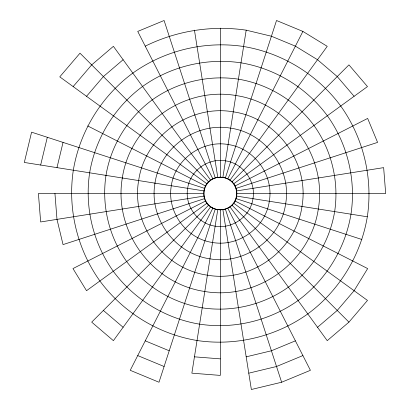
<?xml version="1.0" encoding="UTF-8"?>
<svg xmlns="http://www.w3.org/2000/svg" width="410" height="410" viewBox="0 0 410 410"><rect width="100%" height="100%" fill="white"/><g stroke="black" fill="none" stroke-linecap="round" stroke-linejoin="round"><path stroke-width="0.61" d="M203.78 193.499C203.873 171.846 236.76 171.846 236.852 193.499C236.76 215.158 203.873 215.158 203.78 193.499L38.412 193.499L40.651 221.959L203.98 196.088M367.314 216.782C373.146 178.14 363.465 137.806 340.72 106.021C317.519 74.569 282.152 52.895 243.596 46.504C204.954 40.667 164.62 50.353 132.835 73.093C101.383 96.294 79.709 131.661 73.318 170.222C67.481 208.864 77.167 249.198 99.907 280.983C123.108 312.435 158.475 334.109 197.031 340.5C235.678 346.332 276.012 336.651 307.797 313.906C339.249 290.705 360.918 255.343 367.314 216.782L236.647 196.088M217.73 209.833L191.859 373.167L220.313 375.406L220.313 210.038M222.902 177.166L246.184 30.171C211.826 25.138 176.361 30.755 145.237 46.156M40.651 165.046L47.314 137.288M56.985 167.634L63.043 142.398M215.204 209.228L158.993 382.233L130.226 370.312L212.805 208.234M225.423 177.776L276.524 20.5L302.898 31.421L327.236 46.335L230.036 180.123M227.822 178.765L302.898 31.421M210.596 206.881L113.396 340.664L91.691 322.127L208.623 205.195M73.149 86.582L91.691 64.877L113.396 46.335L210.596 180.123M86.53 96.299L103.381 76.567L123.113 59.716M230.036 206.881L327.236 340.664L348.941 322.127L367.478 300.422L233.695 203.222M232.009 181.809L348.941 64.877L367.478 86.582L233.695 183.782M317.514 327.288L337.245 310.437L354.102 290.7L367.657 268.576L235.048 201.008M206.937 203.222L86.53 290.7L72.97 268.576L205.579 201.008M235.048 185.996L367.657 118.428L377.589 142.398L236.042 188.39M295.39 340.843L271.415 350.776L246.184 356.833M302.898 355.578L276.524 366.504L248.773 373.167M222.902 209.833L251.361 389.5L281.639 382.233L310.406 370.312L227.822 208.234M204.59 198.614L63.043 244.601L56.985 219.37L54.945 193.499M236.647 190.916L383.647 167.634L385.682 193.499L236.852 193.499M194.448 356.833L220.313 358.868M203.98 190.916L24.318 162.457L31.585 132.179L204.59 188.39M246.184 30.171L271.415 36.229L295.39 46.156L317.514 59.716L337.245 76.567L354.102 96.299M236.042 198.614L361.861 239.491M145.237 340.843L169.212 350.776M137.734 355.578L164.102 366.504M87.704 125.931L205.579 185.996M206.937 183.782L59.773 76.86L79.996 53.182L208.623 181.809M103.381 310.437L123.113 327.288M232.009 205.195L348.941 322.127M212.805 178.765L137.734 31.421L164.102 20.5L215.204 177.776M225.423 209.228L281.639 382.233M194.448 30.171L217.73 177.166M220.313 28.136L220.313 176.966M89.652 172.805C84.465 207.158 93.07 243.007 113.288 271.261C133.911 299.218 165.348 318.483 199.619 324.166C233.972 329.353 269.821 320.743 298.075 300.53C326.032 279.907 345.297 248.47 350.981 214.199C356.167 179.846 347.557 143.992 327.344 115.743C306.721 87.786 275.284 68.521 241.008 62.838C206.66 57.651 170.806 66.256 142.557 86.474C114.6 107.097 95.335 138.534 89.652 172.805M105.985 175.393C101.444 205.451 108.978 236.821 126.664 261.544C144.709 286.006 172.22 302.862 202.207 307.833C232.265 312.374 263.635 304.84 288.358 287.154C312.82 269.109 329.676 241.598 334.647 211.611C339.183 181.553 331.654 150.183 313.963 125.46C295.917 100.998 268.412 84.142 238.425 79.171C208.367 74.63 176.997 82.164 152.274 99.85C127.812 117.895 110.956 145.406 105.985 175.393M122.318 177.981C113.309 230.722 151.849 283.766 204.795 291.5C257.536 300.504 310.58 261.964 318.314 209.023C327.318 156.282 288.778 103.238 235.837 95.504C183.096 86.495 130.047 125.035 122.318 177.981M138.652 180.569C130.908 224.096 163.59 269.078 207.383 275.166C250.91 282.91 295.892 250.223 301.98 206.435C309.719 162.908 277.037 117.926 233.249 111.838C189.722 104.094 144.74 136.776 138.652 180.569M154.98 183.152C148.789 217.976 174.937 253.964 209.966 258.833C244.79 265.029 280.778 238.881 285.647 203.847C291.838 169.028 265.695 133.04 230.661 128.171C195.842 121.975 159.854 148.123 154.98 183.152M171.313 185.74C166.67 211.857 186.284 238.845 212.554 242.5C238.671 247.148 265.659 227.535 269.314 201.264C273.957 175.147 254.349 148.153 228.078 144.504C201.961 139.856 174.967 159.47 171.313 185.74M187.647 188.328C184.551 205.738 197.625 223.732 215.142 226.166C232.552 229.262 250.546 216.193 252.98 198.676C256.076 181.266 243.007 163.272 225.49 160.833C208.08 157.737 190.086 170.811 187.647 188.328M212.149 207.65A16.333 16.333 0 0 0 236.647 193.499A16.333 16.333 0 0 0 212.149 179.354A16.333 16.333 0 0 0 212.149 207.65"/></g></svg>
